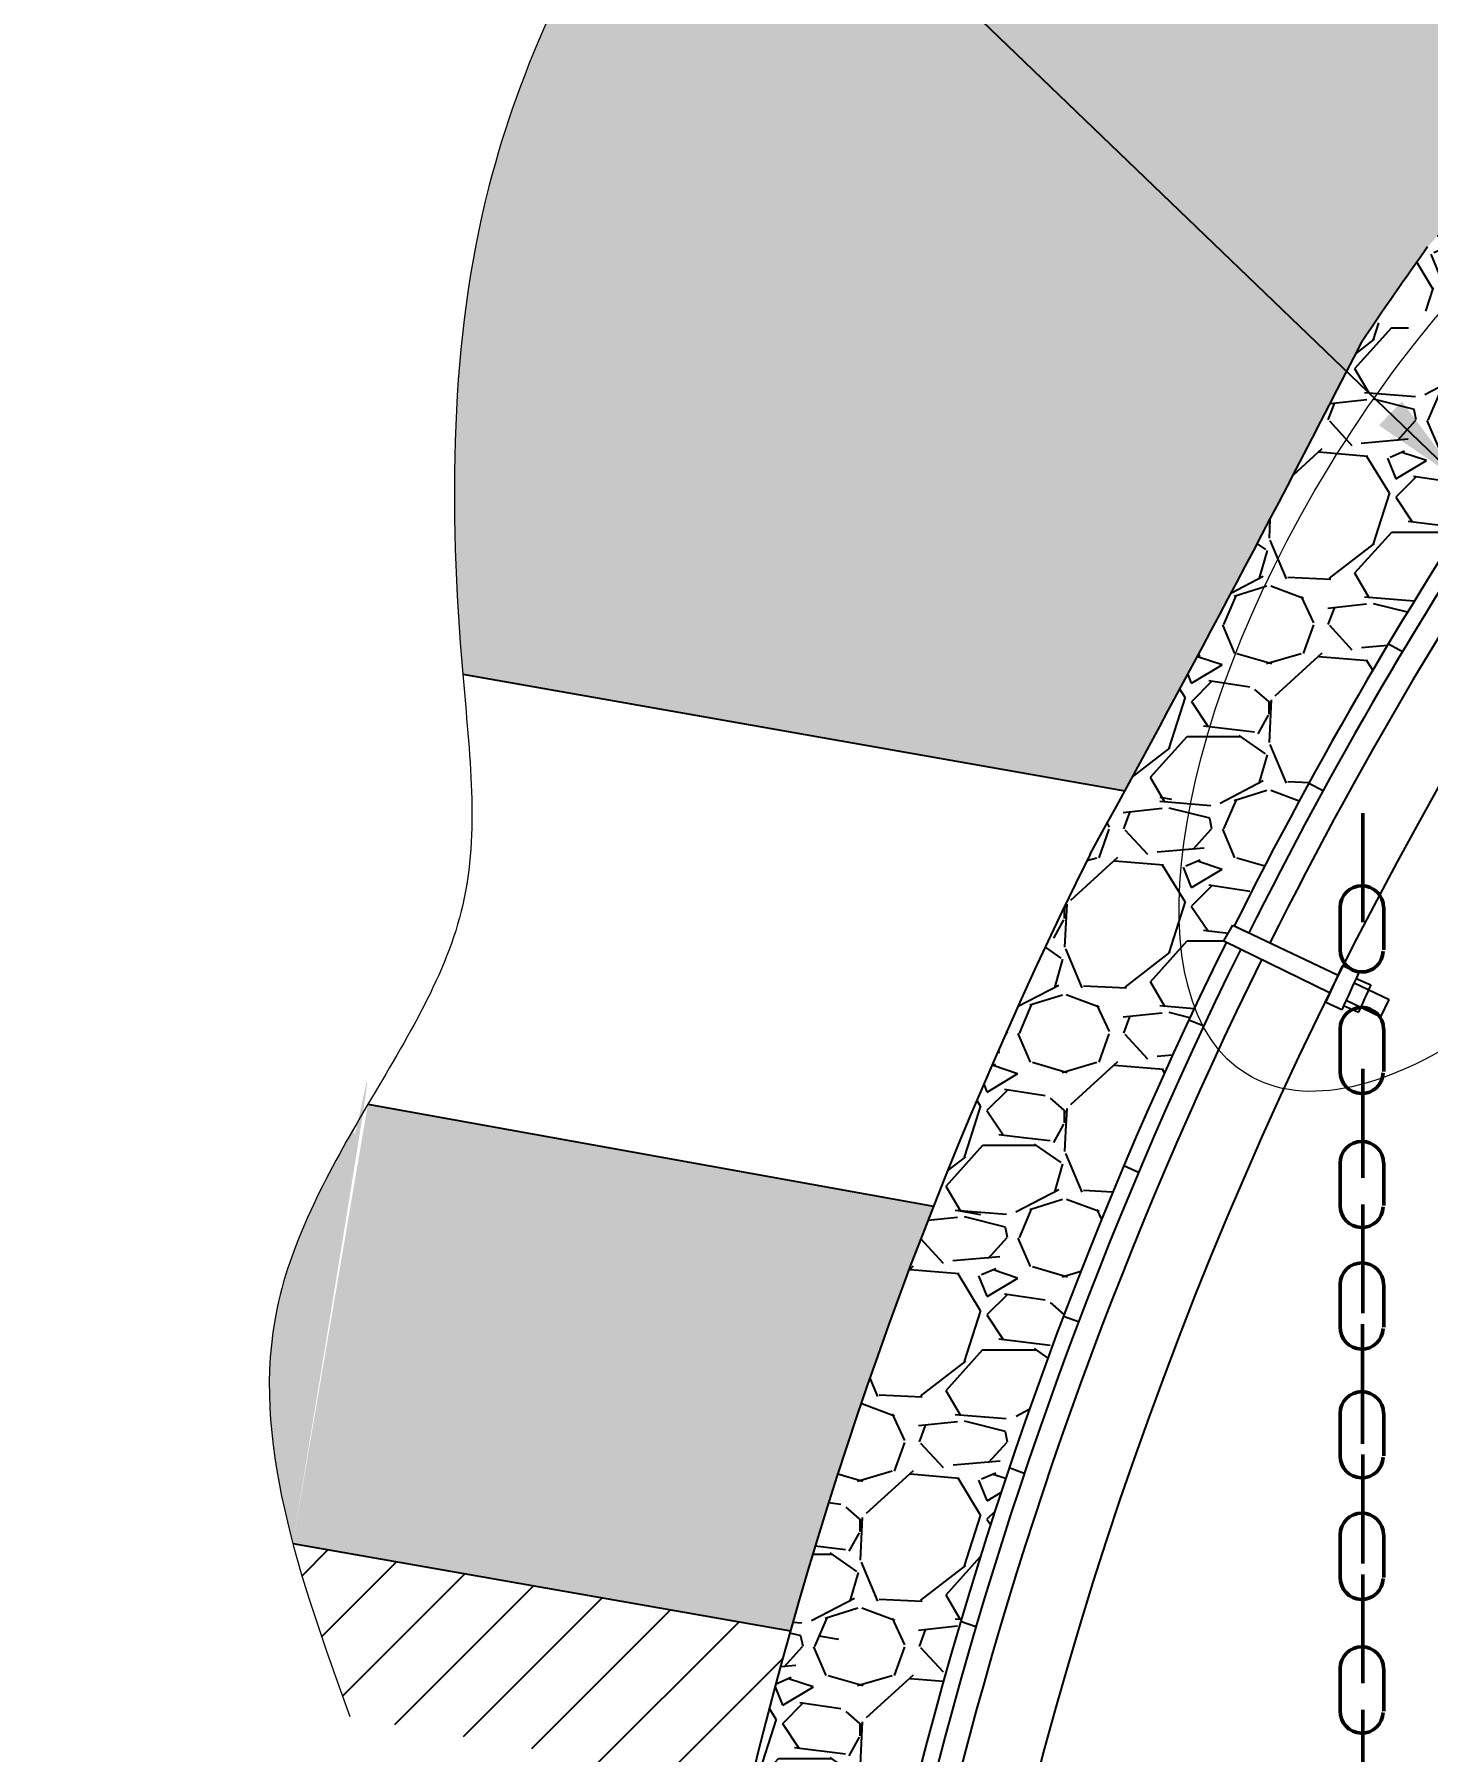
# Model space of a CAD drawing. Header units: millimetres. Extents: x -46762 to 161452, y -66984 to 31524.
# Drawn here: x -493 to 1238, y 11845 to 13979 of the extents above; entities that cross this region are included whole.
import ezdxf

# ---------------------------------------------------------------- set-up
doc = ezdxf.new("R2010")
doc.units = ezdxf.units.MM
doc.header["$LTSCALE"] = 0.5
doc.styles.get("Standard").update_dxf_attribs({"font": 'TIMES.TTF'})
doc.dimstyles.new('ISO-25', dxfattribs={"dimscale": 50, "dimtxt": 2.5, "dimasz": 2.5, "dimexe": 1.25, "dimexo": 0.625, "dimtad": 1, "dimdec": 0, "dimtxsty": 'Standard', "dimcen": 2.5, "dimadec": 0, "dimazin": 0, "dimtfac": 1, "dimtdec": 0, "dimtmove": 0, "dimatfit": 3, "dimfxl": 1, "dimarcsym": 0})
pattern_1 = [(228.0128, (2492.244949663251, 33310.20283600524), (-2032.001726589601, -2286.002808951258), [34.1721, -3383.05]), (184.9697, (2469.384949663252, 33284.80283600524), (3048.004930617913, 253.9982075387458), [58.6405, -5805.4]), (132.5104, (2410.964949663252, 33279.72283600524), (2539.998151833169, -2794.002729246041), [41.34819999999999, -4093.47]), (267.2737, (2311.904949663252, 33216.22283600524), (253.9988970828173, 5079.998365336643), [53.40049999999999, -5286.639999999999]), (292.8337, (2309.364949663252, 33162.88283600524), (-1270.003605550191, 3048.001733005111), [52.3634, -5183.98]), (357.2737, (2329.684949663251, 33114.62283600524), (-5079.998365336643, 253.9988970828175), [53.40049999999999, -5286.639999999999]), (37.6942, (2383.024949663251, 33112.08283600524), (-3302.002086123993, -2539.997735698489), [70.61939999999998, -6991.310000000001]), (72.2553, (2438.904949663252, 33155.26283600525), (1778.00355654672, 5588.00162060364), [66.672, -6600.53]), (121.4296, (2459.224949663252, 33218.76283600525), (-2032.000523526448, 3301.996115997269), [53.5813, -5304.55]), (175.2364, (2431.284949663252, 33264.48283600524), (2793.997805305446, -253.9976162721156), [61.17129999999994, -2997.389999999996]), (222.3974, (2370.324949663251, 33269.56283600524), (-3048.000091723971, -2793.996365063697), [79.1078, -7831.68]), (138.8141, (2563.364949663252, 33213.68283600525), (-1777.998867422474, 1523.997655712401), [27.0005, -2673.06]), (171.4692, (2543.044949663252, 33231.46283600524), (3301.99495955914, -508.0012800045699), [51.36819999999993, -5085.459999999992]), (225, (2492.244949663251, 33239.08283600524), (-5.329070518200751e-14, -253.9998268700197), [35.9209, -323.289]), (203.1986, (2474.464949663252, 33269.56283600524), (1270.004282559083, 508.0022274306265), [19.3441, -1915.06]), (291.8014, (2456.684949663251, 33261.94283600524), (-254.0001781894509, 762.0004908731864), [27.3566, -1340.48]), (30.9638, (2466.844949663251, 33236.54283600525), (761.9991954808227, 508.0003958660552), [44.43199999999994, -1436.629999999998]), (161.5651, (2504.944949663251, 33259.40283600525), (508.0002318180981, -253.9996222465077), [32.1287, -771.0899999999999]), (16.38950000000001, (2309.364949663252, 33261.94283600524), (2540.001401396935, 761.9984149967804), [45.00880000000001, -4455.88]), (70.3462, (2352.544949663252, 33274.64283600524), (-1015.997168867651, -2793.9960488545), [37.7599, -3738.219999999999]), (293.1986, (2504.944949663251, 33310.20283600524), (-508.0022274306264, 1270.004282559083), [38.688, -1895.72]), (343.6105, (2520.184949663251, 33274.64283600524), (-2540.001401396935, 761.9984149967811), [45.00879999999994, -4455.879999999992]), (339.444, (2309.364949663252, 33104.46283600524), (-1270.001576425591, 507.9993836050138), [43.4035, -2126.77]), (294.7751, (2350.004949663251, 33089.22283600524), (-1269.997040362684, 2793.998702615667), [36.36719999999993, -3600.359999999996]), (66.80140000000002, (2507.484949663252, 33056.20283600524), (508.0022274306268, 1270.004282559083), [38.688, -1895.72]), (17.35400000000001, (2522.724949663252, 33091.76283600525), (-3302.000178185996, -1015.998467560563), [42.57829999999999, -4215.239999999999]), (69.444, (2383.024949663251, 33056.20283600524), (-507.9993836050144, -1270.001576425591), [21.7018, -2148.48]), (101.3098999999999, (2492.244949663251, 33056.20283600524), (-253.9987462887348, 1015.996746090262), [12.95149999999999, -1282.199999999999]), (165.9638, (2489.704949663252, 33068.90283600525), (762.0005354697173, -253.9995604123641), [52.3634, -994.905]), (186.0090000000001, (2438.904949663252, 33081.60283600524), (2539.996254442795, 253.9994068547858), [48.5267, -4804.139999999999]), (303.6901, (2466.844949663251, 33213.68283600525), (-254.0000871307233, 507.999509923184), [36.6324, -879.178]), (353.1572, (2487.164949663251, 33183.20283600524), (4318.001785664343, -508.002275165484), [63.95569999999999, -6331.599999999999]), (60.94540000000001, (2550.664949663251, 33175.58283600524), (-1015.997636582909, -1777.995761083413), [26.1508, -2588.94]), (90, (2563.364949663252, 33198.44283600524), (-254, 254), [15.24, -238.76]), (120.2564, (2433.824949663251, 33089.22283600524), (1015.997846683611, -1777.999103247756), [35.2867, -3493.39]), (48.01279999999999, (2416.044949663252, 33119.70283600524), (2032.001726589601, 2286.002808951258), [68.3443, -3348.88]), (0, (2461.764949663251, 33170.50283600524), (254, 254), [66.04, -187.96]), (325.3048, (2527.804949663252, 33170.50283600524), (-2539.995599095369, 1778.000169048476), [40.161, -3975.93]), (254.0546, (2560.824949663251, 33147.64283600524), (-254.0006479701474, -1016.002420320363), [36.9829, -1812.17]), (207.646, (2550.664949663251, 33112.08283600524), (-4825.998304902272, -2540.001597472339), [60.2145, -5961.25]), (175.4261, (2497.324949663251, 33084.14283600524), (-3302.000760474751, 253.9987711219462), [63.70289999999994, -6306.579999999992]), (175.4261, (2497.324949663251, 33084.14283600524), (-3302.000760474751, 253.9987711219462), [63.70289999999994, -6306.579999999992])]

# ---------------------------------------------------------------- blocks, each defined once
blk = doc.blocks.new('*D30')
at = {"color": 0, "lineweight": -2}
for p, q in [((3195.122570418194, 14599.95567915281), (7828.431706068777, 14599.95567915281)), ((7765.931706068777, 14474.95567915281), (7765.931706068776, 10629.9544219104)), ((73.93132163557493, 10504.9544219104), (7828.431706068776, 10504.9544219104))]:
    blk.add_line(p, q, dxfattribs=at)
at = {"color": 0}
for points in [[(7745.098372735444, 14474.95567915281), (7786.76503940211, 14474.95567915281), (7765.931706068777, 14599.95567915281)], [(7745.098372735443, 10629.9544219104), (7786.765039402109, 10629.9544219104), (7765.931706068776, 10504.9544219104)]]:
    blk.add_solid(points, dxfattribs=at)
at = {"layer": 'Defpoints', "color": 0}
for p in [(3163.872570418194, 14599.95567915281), (42.68132163557493, 10504.9544219104), (7765.931706068776, 10504.9544219104)]:
    blk.add_point(p, dxfattribs=at)
at = {"color": 0, "lineweight": 15, "insert": (7670.919990135105, 12427.91675138723), "char_height": 125, "attachment_point": 5, "rotation": 90}
blk.add_mtext('4095', dxfattribs=at)

msp = doc.modelspace()

# ---------------------------------------------------------------- hatches: boundary and pattern name
h = msp.add_hatch(color=253)
h.paths.add_polyline_path([(952.6727813153138, 13206.83117484977), (478.7498968289165, 13106.14530928543), (861.8706656985669, 13038.59078086393, 0.00197155845620555)])
edge = h.paths.add_edge_path()
edge.add_arc((5746.979015775263, 10502.80369145009), 5535.848349553317, 145.22721042843, 146.0072399312542, ccw=False)
edge.add_line((1199.721606446183, 13660.02826416486), (239.8036724247886, 14180.84207734894))
edge.add_spline(control_points=[(239.8036724247904, 14180.84207734895), (166.6007557271805, 14055.7319704395), (23.18125722403056, 13745.48792133382), (21.681613118315, 13391.01478171511), (39.21260763732607, 13183.64759239737)], knot_values=[519.0802602181396, 519.0802602181396, 519.0802602181396, 519.0802602181396, 952.5836094876432, 1559.264631393856, 1559.264631393858, 1559.264631393858, 1559.264631393858], degree=3, periodic=0)
edge.add_line((39.21260763732607, 13183.64759239736), (478.7498968289156, 13106.14530928543))
edge.add_line((478.7498968289165, 13106.14530928543), (952.6727813153193, 13206.83117484977))
edge.add_arc((-20426.072400616, 24636.66867706196), 24242.3581955413, 331.8694552698571, 332.9123314790437)
edge = h.paths.add_edge_path()
edge.add_spline(control_points=[(1238.081597237569, 13714.57283296015), (1303.89992150627, 13788.16447489121), (1446.32181777301, 13947.40677268075), (1562.672549538065, 14125.72122064416), (1620.941564104667, 14224.83367885162)], knot_values=[0, 0, 0, 0, 295.5965164692155, 639.6306328541382, 639.6306328541382, 639.6306328541382, 639.6306328541382], degree=3, periodic=0)
edge.add_line((1620.941564104665, 14224.83367885162), (412.9508482764013, 14443.54066086314))
edge.add_spline(control_points=[(412.9508482764013, 14443.54066086314), (351.1130141264875, 14357.2591148448), (292.0387353851656, 14270.11631130317), (239.8036724247904, 14180.84207734895)], knot_values=[209.7473024049234, 209.7473024049234, 209.7473024049234, 209.7473024049234, 519.0802602181396, 519.0802602181396, 519.0802602181396, 519.0802602181396], degree=3, periodic=0)
edge.add_line((239.8036724247868, 14180.84207734894), (1199.721606446186, 13660.02826416486))
edge.add_arc((5746.979015775041, 10502.80369144976), 5535.848349553317, 144.5370420604359, 145.2272104284259, ccw=False)
h = msp.add_hatch()
h.set_pattern_fill('GRAVEL', color=256, scale=10, style=0)
h.set_pattern_definition([(228.0128, (-7867.962498811232, 33310.20283600524), (-2032.001726589601, -2286.002808951258), [34.1721, -3383.05]), (184.9697, (-7890.822498811225, 33284.80283600524), (3048.004930617913, 253.9982075387458), [58.6405, -5805.4]), (132.5104, (-7949.242498811231, 33279.72283600524), (2539.998151833169, -2794.002729246041), [41.34819999999999, -4093.47]), (267.2737, (-8048.302498811228, 33216.22283600524), (253.9988970828173, 5079.998365336643), [53.40049999999999, -5286.639999999999]), (292.8337, (-8050.842498811229, 33162.88283600524), (-1270.003605550191, 3048.001733005111), [52.3634, -5183.98]), (357.2737, (-8030.52249881123, 33114.62283600524), (-5079.998365336643, 253.9988970828175), [53.40049999999999, -5286.639999999999]), (37.6942, (-7977.182498811226, 33112.08283600524), (-3302.002086123993, -2539.997735698489), [70.61939999999998, -6991.310000000001]), (72.2553, (-7921.302498811228, 33155.26283600525), (1778.00355654672, 5588.00162060364), [66.672, -6600.53]), (121.4296, (-7900.982498811229, 33218.76283600525), (-2032.000523526448, 3301.996115997269), [53.5813, -5304.55]), (175.2364, (-7928.922498811231, 33264.48283600524), (2793.997805305446, -253.9976162721156), [61.17129999999995, -2997.389999999997]), (222.3974, (-7989.88249881123, 33269.56283600524), (-3048.000091723971, -2793.996365063697), [79.1078, -7831.68]), (138.8141, (-7796.842498811229, 33213.68283600525), (-1777.998867422474, 1523.997655712401), [27.0005, -2673.06]), (171.4692, (-7817.162498811229, 33231.46283600524), (3301.99495955914, -508.0012800045699), [51.36819999999994, -5085.459999999993]), (225, (-7867.962498811232, 33239.08283600524), (-5.329070518200751e-14, -253.9998268700197), [35.9209, -323.289]), (203.1986, (-7885.742498811231, 33269.56283600524), (1270.004282559083, 508.0022274306265), [19.3441, -1915.06]), (291.8014, (-7903.52249881123, 33261.94283600524), (-254.0001781894509, 762.0004908731864), [27.3566, -1340.48]), (30.9638, (-7893.362498811226, 33236.54283600525), (761.9991954808227, 508.0003958660552), [44.43199999999995, -1436.629999999998]), (161.5651, (-7855.262498811227, 33259.40283600525), (508.0002318180981, -253.9996222465077), [32.1287, -771.0899999999999]), (16.38950000000001, (-8050.842498811229, 33261.94283600524), (2540.001401396935, 761.9984149967804), [45.00880000000001, -4455.88]), (70.3462, (-8007.662498811229, 33274.64283600524), (-1015.997168867651, -2793.9960488545), [37.7599, -3738.219999999999]), (293.1986, (-7855.262498811227, 33310.20283600524), (-508.0022274306264, 1270.004282559083), [38.688, -1895.72]), (343.6105, (-7840.02249881123, 33274.64283600524), (-2540.001401396935, 761.9984149967811), [45.00879999999995, -4455.879999999993]), (339.444, (-8050.842498811229, 33104.46283600524), (-1270.001576425591, 507.9993836050138), [43.4035, -2126.77]), (294.7751, (-8010.20249881123, 33089.22283600524), (-1269.997040362684, 2793.998702615667), [36.36719999999994, -3600.359999999996]), (66.80140000000002, (-7852.722498811227, 33056.20283600524), (508.0022274306268, 1270.004282559083), [38.688, -1895.72]), (17.35400000000001, (-7837.482498811229, 33091.76283600525), (-3302.000178185996, -1015.998467560563), [42.57829999999999, -4215.239999999999]), (69.444, (-7977.182498811226, 33056.20283600524), (-507.9993836050144, -1270.001576425591), [21.7018, -2148.48]), (101.3098999999999, (-7867.962498811232, 33056.20283600524), (-253.9987462887348, 1015.996746090262), [12.95149999999999, -1282.199999999999]), (165.9638, (-7870.502498811225, 33068.90283600525), (762.0005354697173, -253.9995604123641), [52.3634, -994.905]), (186.0090000000001, (-7921.302498811228, 33081.60283600524), (2539.996254442795, 253.9994068547858), [48.5267, -4804.139999999999]), (303.6901, (-7893.362498811226, 33213.68283600525), (-254.0000871307233, 507.999509923184), [36.6324, -879.178]), (353.1572, (-7873.042498811226, 33183.20283600524), (4318.001785664343, -508.002275165484), [63.95569999999999, -6331.599999999999]), (60.94540000000001, (-7809.542498811226, 33175.58283600524), (-1015.997636582909, -1777.995761083413), [26.1508, -2588.94]), (90, (-7796.842498811229, 33198.44283600524), (-254, 254), [15.24, -238.76]), (120.2564, (-7926.38249881123, 33089.22283600524), (1015.997846683611, -1777.999103247756), [35.2867, -3493.39]), (48.01279999999999, (-7944.162498811229, 33119.70283600524), (2032.001726589601, 2286.002808951258), [68.3443, -3348.88]), (0, (-7898.442498811228, 33170.50283600524), (254, 254), [66.04, -187.96]), (325.3048, (-7832.402498811227, 33170.50283600524), (-2539.995599095369, 1778.000169048476), [40.161, -3975.93]), (254.0546, (-7799.38249881123, 33147.64283600524), (-254.0006479701474, -1016.002420320363), [36.9829, -1812.17]), (207.646, (-7809.542498811226, 33112.08283600524), (-4825.998304902272, -2540.001597472339), [60.2145, -5961.25]), (175.4261, (-7862.88249881123, 33084.14283600524), (-3302.000760474751, 253.9987711219462), [63.70289999999994, -6306.579999999993]), (175.4261, (-7862.88249881123, 33084.14283600524), (-3302.000760474751, 253.9987711219462), [63.70289999999994, -6306.579999999993])])
h.paths.add_polyline_path([(1445.924681611312, 13660.68232363859), (1208.903130275981, 13673.21126882907, 0.0009239391909773347), (1197.217096904469, 13656.4180354759), (1372.37432341887, 13557.93732314538, -0.001321726527932246), (1387.126547135649, 13578.892677287), (1380.613143587421, 13584.04436368201), (1395.50155969259, 13602.86815357352), (1400.978713923438, 13598.53607423504, -0.003596029622784338)])
edge = h.paths.add_edge_path()
edge.add_spline(control_points=[(1318.858636378482, 13805.60512483487), (1292.190761653712, 13775.07243238242), (1265.136179445641, 13744.82263267128), (1238.081597237569, 13714.57283296015)], knot_values=[0, 0, 0, 0, 121.5047685290146, 121.5047685290146, 121.5047685290146, 121.5047685290146], degree=3, periodic=0)
edge.add_arc((5746.979015774974, 10502.80369144968), 5535.848349553316, 144.5370420604349, 145.0609358463167)
edge.add_line((1208.903130275981, 13673.21126882907), (1445.924681611314, 13660.68232363859))
edge.add_arc((5743.872570413905, 10504.95567915542), 5332.069645978349, 143.3979054453837, 143.7123835294459, ccw=False)
edge.add_line((1463.310100965266, 13684.22472324581), (1318.858636378482, 13805.60512483486))
edge = h.paths.add_edge_path()
edge.add_arc((1588.072173902443, 13785.27913420631), 60, 89.3629587176826, 180, ccw=False)
edge.add_line((1588.739268228695, 13845.2754256347), (1593.511516235951, 13851.44373157612))
edge.add_line((1593.511516235951, 13851.44373157612), (1593.181325832526, 13851.64992708622))
edge.add_arc((5605.061985087877, 10629.02859593209), 5145.918253151401, 141.0118087415262, 141.226149402437, ccw=False)
edge.add_line((1605.265036317996, 13866.63558825341), (1379.785935776747, 13876.99557655784))
edge.add_spline(control_points=[(1379.785935776779, 13876.99557655788), (1359.826385480575, 13852.94304919628), (1339.457877023951, 13829.18969187942), (1318.858636378482, 13805.60512483487)], knot_values=[121.5047685290146, 121.5047685290146, 121.5047685290146, 121.5047685290146, 215.3594904494179, 215.3594904494179, 215.3594904494179, 215.3594904494179], degree=3, periodic=0)
edge.add_line((1318.85863637848, 13805.60512483487), (1463.310100965262, 13684.22472324581))
edge.add_arc((5743.872570413872, 10504.95567915538), 5332.069645978351, 142.6414149835948, 143.3979054453831, ccw=False)
edge.add_line((1505.658664013805, 13740.46330442236), (1499.369901126052, 13745.43731439586))
edge.add_line((1499.369901126052, 13745.43731439586), (1514.258317231219, 13764.26110428737))
edge.add_line((1514.258317231219, 13764.26110428737), (1521.580248359765, 13758.46992419221))
edge.add_line((1521.580248359765, 13758.46992419221), (1530.165910274209, 13769.56720776117))
edge.add_arc((1588.072173902443, 13785.27913420631), 60, 179.9999999999965, 195.180779634453, ccw=False)
edge = h.paths.add_edge_path()
edge.add_spline(control_points=[(1466.780931045456, 13988.29061158171), (1454.737763253373, 13971.83403642395), (1426.432348520852, 13934.22888674762), (1396.849488080714, 13897.55824217838), (1379.785935776779, 13876.99557655788)], knot_values=[215.3594904494179, 215.3594904494179, 215.3594904494179, 215.3594904494179, 276.7084490378031, 356.9454750576008, 356.9454750576008, 356.9454750576008, 356.9454750576008], degree=3, periodic=0)
edge.add_line((1379.785935776745, 13876.99557655784), (1605.265036318, 13866.63558825341))
edge.add_line((1605.265036318, 13866.63558825341), (1466.780931045456, 13988.2906115817))
edge = h.paths.add_edge_path()
edge.add_line((1733.804477336982, 14019.28521996499), (1519.349322144042, 14063.11166245918))
edge.add_spline(control_points=[(1519.349322144046, 14063.11166245918), (1502.280461714767, 14037.83799213847), (1484.778042196003, 14012.88304584691), (1466.780931045456, 13988.29061158171)], knot_values=[356.9454750576008, 356.9454750576008, 356.9454750576008, 356.9454750576008, 448.6243460778564, 448.6243460778564, 448.6243460778564, 448.6243460778564], degree=3, periodic=0)
edge.add_line((1466.780931045452, 13988.29061158171), (1605.265036317995, 13866.63558825341))
edge.add_arc((5605.061985087637, 10629.0285959318), 5145.9182531514, 138.7897218785304, 141.0118087415221, ccw=False)
edge = h.paths.add_edge_path()
edge.add_line((1918.861114471243, 14191.06084391035), (1730.65662562975, 14422.82763518555))
edge.add_spline(control_points=[(1730.656625629746, 14422.82763518555), (1725.676459271157, 14413.36000169431), (1660.109731770988, 14289.80846418614), (1590.890333633562, 14169.04163630177), (1519.349322144046, 14063.11166245918)], knot_values=[448.6243460778564, 448.6243460778564, 448.6243460778564, 448.6243460778564, 480.45163354251, 864.7068796487631, 864.7068796487631, 864.7068796487631, 864.7068796487631], degree=3, periodic=0)
edge.add_line((1519.349322144042, 14063.11166245918), (1756.392672247985, 14014.66905569315))
edge.add_arc((5743.872570417883, 10504.95567915302), 5312.069645982981, 136.0594745769379, 138.6463032154342, ccw=False)
h = msp.add_hatch()
h.set_pattern_fill('GRAVEL', color=256, scale=10, style=0)
h.set_pattern_definition(pattern_1)
h.paths.add_polyline_path([(987.9681499180588, 12850.84189614364), (985.0107554162114, 12852.28978284032), (995.8655579860242, 12871.57085839558), (997.793993719808, 12870.65793087531, -0.004055490734150025), (1036.792884178316, 12947.33358344776), (870.3178564823847, 13054.10881758821, -0.00110750703185517), (818.7980074215466, 12959.87921134759, 0.01818127256657869), (653.456025465417, 12595.57003834757), (885.4178503082458, 12630.33252400683, -0.01146620267177319)])
h.paths.add_polyline_path([(1347.142345670754, 13469.84561484902), (1339.622680080976, 13474.91642422036), (1323.040631335934, 13486.09835873176, -0.005816472557248644), (1387.126547135651, 13578.892677287), (1380.613143587421, 13584.04436368201), (1382.962746169618, 13587.01502389351), (1172.770880411861, 13620.85386481604, 0.001256160446216602), (1157.161611779875, 13597.83085566582, -0.006339843144477704), (870.3178564823811, 13054.10881758822), (1036.79288417832, 12947.33358344776, -0.02867384274971081)])
h = msp.add_hatch(color=253)
edge = h.paths.add_edge_path()
edge.add_line((565.0458189533147, 12365.80561354085), (113.0428500165663, 12614.57253367983))
edge.add_line((113.0428500165654, 12614.57253367983), (-78.63010236249193, 12649.08488775761))
edge.add_spline(control_points=[(-78.63010236249283, 12649.0848877576), (-127.0133626040079, 12566.88206346164), (-223.2598327471733, 12391.92581168744), (-198.4612486058886, 12203.24097800339), (-171.8929730569216, 12103.46687674962)], knot_values=[2120.409919884904, 2120.409919884904, 2120.409919884904, 2120.409919884906, 2397.540508706934, 2698.460085590884, 2698.460085590884, 2698.460085590884, 2698.460085590884], degree=3, periodic=0)
edge.add_line((-171.8929730569216, 12103.46687674962), (446.4073468605902, 11994.87890039544))
edge.add_arc((5743.872570418187, 10504.95567915281), 5503.000000000015, 160.235681913921, 164.2912506453721, ccw=False)
h.paths.add_polyline_path([(624.0779679181669, 12522.55629082299), (113.0428500165654, 12614.57253367983), (565.0458189533128, 12365.80561354085, -0.007609834099623854)])
h = msp.add_hatch()
h.set_pattern_fill('GRAVEL', color=256, scale=10, style=0)
h.set_pattern_definition(pattern_1)
h.paths.add_polyline_path([(447.8231778509416, 10776.37754910476), (242.6969724311894, 10646.64562273572, 0.006437741294227884), (240.8725704181761, 10504.95567915283), (440.8725704181797, 10504.95567915283, -0.01280196819849624)])
h.paths.add_polyline_path([(473.5633724851214, 11092.87570618221), (272.36829446099, 11092.87570618221, 0.02032528713153107), (242.6969724311912, 10646.64562273572), (447.8231778509416, 10776.37754910476, -0.01497333235781387)])
h.paths.add_polyline_path([(572.6604309133763, 11679.84886929319), (352.4024503897053, 11607.25280100346, 0.0236624459613123), (272.3682944609918, 11092.87570618221), (473.5633724851232, 11092.87570618221, -0.02808547448784647)])
h.paths.add_polyline_path([(632.0795189677756, 11916.11860353236), (440.9715460574535, 11975.4146979065, 0.01720778511888047), (352.4024503897035, 11607.25280100346), (572.6604309133781, 11679.84886929319, -0.01148684429453077)])
h.paths.add_polyline_path([(885.4178503082458, 12630.33252400683), (653.4560254654189, 12595.57003834757, 0.0298078224011074), (440.9715460574571, 11975.4146979065), (632.0795189677756, 11916.11860353236, -0.03577142876352878)])
h = msp.add_hatch()
h.set_pattern_fill('JIS_WOOD', color=256, scale=100, style=0)
h.set_pattern_definition([(45, (-8067.316309185966, 33056.20283600524), (-49.99999991609842, 49.99999991609842), [])])
h.paths.add_polyline_path([(264.6168134009513, 11015.60756566026), (63.78070049156486, 11015.60756566026, 0.02241900674453841), (40.87257041817793, 10504.95567915283), (240.8725704181761, 10504.95567915283, -0.02323639976096861)])
h.paths.add_polyline_path([(301.5684495872447, 11320.02307292262), (112.7005511366242, 11407.23650531535, 0.01730627310291265), (63.78070049156486, 11015.60756566026), (264.6168134009513, 11015.60756566026, -0.01393374246195674)])
h.paths.add_polyline_path([(420.9015416264465, 11901.0174351808), (154.5539636179346, 11843.25520389501), (198.2675634104053, 11835.54731682771, 0.01915371838814532), (112.700551136626, 11407.23650531535), (301.5684495872465, 11320.02307292262, -0.02696502902884503)])
edge = h.paths.add_edge_path()
edge.add_line((446.4073468605875, 11994.87890039544), (-171.8929730569234, 12103.46687674963))
edge.add_spline(control_points=[(-171.8929730569216, 12103.46687674962), (-152.937796373104, 12032.28289214178), (-127.0301602714717, 11960.31037958328), (-101.1225241698394, 11888.33786702478)], knot_values=[2698.460085590884, 2698.460085590884, 2698.460085590884, 2698.460085590884, 2913.1516163582, 2913.1516163582, 2913.1516163582, 2913.1516163582], degree=3, periodic=0)
edge.add_line((-101.1225241698394, 11888.33786702478), (154.5539636179401, 11843.25520389502))
edge.add_line((154.5539636179401, 11843.25520389502), (420.9015416264447, 11901.0174351808))
edge.add_arc((5743.872570418205, 10504.95567915289), 5503.000000000014, 164.2912506453729, 165.3039634338456, ccw=False)

# ---------------------------------------------------------------- linework, layer by layer
for p, q in [((1189.343897006605, 13221.21736814228), (1206.97370943973, 13211.73193980913)), ((39.21260763732607, 13183.64759239737), (861.8706656985687, 13038.59078086393)), ((1090.386727624676, 13047.96148152932), (1108.336443417817, 13039.10125809547)), ((905.2521554277173, 13030.94145376136), (919.7687684666143, 13028.3817832141)), ((985.0107554162114, 12852.28978284032), (995.8655579859605, 12871.57085839546)), ((995.8655579860042, 12871.57085839545), (1126.829564810074, 12809.57208712026)), ((997.7939937198062, 12870.6579308753), (1015.874442380975, 12862.09858981326)), ((985.0107554162114, 12852.28978284032), (1116.894683158849, 12787.72180438321)), ((1111.372204458026, 12775.45801154616), (1132.377478107852, 12821.07355037143)), ((1152.138605447313, 12811.9738466721), (1132.15549708752, 12821.17576931253)), ((1149.181136114565, 12805.61371624953), (1167.540764296175, 12797.59520694922)), ((1146.715667386839, 12800.15794383683), (1190.32936591752, 12779.51108226594)), ((1131.443923755383, 12766.45100957838), (1111.372204458026, 12775.45801154616)), ((1133.579943303854, 12771.69286414451), (1151.9939211851, 12763.38738622164)), ((1136.782217115384, 12778.30698348012), (1180.060273697241, 12757.8190158597)), ((1180.060273697241, 12757.8190158597), (1190.32936591752, 12779.51108226594)), ((959.8883866956003, 12746.29106902474), (941.3249970200432, 12753.81001086213)), ((-78.63010236249283, 12649.08488775761), (624.0779679181705, 12522.55629082299)), ((878.8292115718104, 12564.43185443257), (860.6317573247889, 12572.74874455832)), ((654.6894393695184, 12517.04443362844), (682.4612659743525, 12512.04387877041)), ((804.371573905386, 12378.83371826027), (785.5308636781647, 12385.55572148043)), ((736.9381894647886, 12190.39244890331), (718.0984974918829, 12197.11523661243)), ((-171.8929730569216, 12103.46687674962), (446.4073468605875, 11994.87890039544)), ((676.6927288700117, 11999.53838124994), (657.8266989910753, 12006.27056742222)), ((481.6510420580507, 11988.66448603226), (505.9672061613546, 11984.37689023352))]:
    msp.add_line(p, q)
at = {"linetype": 'Continuous', "lineweight": 50}
for p, q in [((1157.372263899973, 13010.67671954108), (1157.372263899973, 12875.49970767037)), ((1157.372263899973, 12693.02978762392), (1157.372263899973, 12557.85277575322)), ((1157.372263899973, 12524.75120125865), (1157.372263899973, 12389.57418938794)), ((1157.372263899973, 12213.71873999716), (1157.372263899973, 12078.54172812645)), ((1157.372263899973, 12064.82790601437), (1157.372263899973, 11929.65089414366)), ((1157.372263899973, 11896.54931964909), (1157.372263899973, 11761.37230777838))]:
    msp.add_line(p, q, dxfattribs=at)
at = {"lineweight": 50}
for p, q in [((1129.5447391011814, 12840.85974482596), (1129.5447391011814, 12893.74854950657)), ((1183.614479436421, 12840.85974482596), (1183.614479436421, 12893.74854950657)), ((1129.5447391011814, 12689.81700487505), (1129.5447391011814, 12742.70580955567)), ((1183.614479436421, 12689.81700487505), (1183.614479436421, 12742.70580955567)), ((1129.5447391011814, 12523.2128129088), (1129.5447391011814, 12576.10161758941)), ((1183.614479436421, 12523.2128129088), (1183.614479436421, 12576.10161758941)), ((1129.5447391011814, 12372.17007295789), (1129.5447391011814, 12425.05887763851)), ((1183.614479436421, 12372.17007295789), (1183.614479436421, 12425.05887763851)), ((1157.124706794364, 12375.8100658528), (1157.124706794364, 12227.00210701978)), ((1129.5447391011814, 12212.18035164732), (1129.5447391011814, 12265.06915632793)), ((1183.614479436421, 12212.18035164732), (1183.614479436421, 12265.06915632793)), ((1129.5447391011814, 12061.13761169641), (1129.5447391011814, 12114.02641637702)), ((1183.614479436421, 12061.13761169641), (1183.614479436421, 12114.02641637702)), ((1129.5447391011814, 11895.01093129925), (1129.5447391011814, 11947.89973597986)), ((1183.614479436421, 11895.01093129925), (1183.614479436421, 11947.89973597986))]:
    msp.add_line(p, q, dxfattribs=at)
for centre, radius, start, end in [((5743.872570418213, 10504.95567915283), 5160.000000000036, 141.4330000000055, 180), ((5746.979015775075, 10502.80369144992), 5535.848349553259, 144.5370420604375, 146.0072399312513), ((-20426.07240061595, 24636.66867706209), 24242.3581955413, 331.2055441146163, 332.9123314790434), ((5743.872570418213, 10504.95567915283), 5254.000000000036, 144.8414308014659, 153.4950217459102), ((5743.872570418421, 10504.95567915271), 5303.00000000027, 146.0066467098958, 153.5058521797407), ((5743.872570418093, 10504.95567915289), 5282.999999999904, 146.0066467098953, 153.5014558654861), ((5743.872570418192, 10504.95567915283), 5503.000000000015, 153.5058521797407, 180), ((5743.872570418213, 10504.95567915283), 5303.000000000036, 153.7448282989726, 180), ((5743.872570418213, 10504.95567915283), 5283.000000000036, 153.7441860859024, 178.8318809340232), ((5743.872570418213, 10504.95567915283), 5254.000000000036, 153.7432461922454, 178.6636547894053), ((5819.102730568145, 10662.90664092081), 5138.000000000036, 155.2746363242278, 155.832274161077), ((5819.102730568145, 10662.90664092081), 5118.000000000036, 155.3487268169121, 155.7693780015076)]:
    msp.add_arc(centre, radius, start, end)
at = {"linetype": 'Continuous', "lineweight": 50}
for centre, radius, start, end in [((1156.247875044037, 12893.68828997883), 26.9764771566993, 0, 180), ((1156.163948049174, 12840.19435852502), 26.67062993197621, 178.1300511364117, 358.1300511364117), ((1156.247875044037, 12742.64555002792), 26.9764771566993, 0, 180), ((1156.163948049174, 12689.15161857411), 26.67062993197621, 178.1300511364117, 358.1300511364117), ((1156.247875044037, 12576.04135806167), 26.9764771566993, 0, 180), ((1156.163948049174, 12522.54742660786), 26.67062993197621, 178.1300511364117, 358.1300511364117), ((1156.247875044037, 12424.99861811076), 26.9764771566993, 0, 180), ((1156.163948049174, 12371.50468665695), 26.67062993197621, 178.1300511364117, 358.1300511364117), ((1156.247875044037, 12265.00889680019), 26.9764771566993, 0, 180), ((1156.163948049174, 12211.51496534638), 26.67062993197621, 178.1300511364117, 358.1300511364117), ((1156.247875044037, 12113.96615684928), 26.9764771566993, 0, 180), ((1156.163948049174, 12060.47222539547), 26.67062993197621, 178.1300511364117, 358.1300511364117), ((1156.247875044037, 11947.83947645212), 26.9764771566993, 0, 180), ((1156.163948049174, 11894.3455449983), 26.67062993197621, 178.1300511364117, 358.1300511364117)]:
    msp.add_arc(centre, radius, start, end, dxfattribs=at)
at = {"lineweight": 15}
msp.add_ellipse((1377.121077023912, 13281.53036989414), major_axis=(363.4817978754872, 595.1714461106458), ratio=0.4394931850592285, dxfattribs=at)
msp.add_spline([(541.2819299610019, 14618.26173015499), (71.70826859000408, 13789.45770650939), (39.21260763732607, 13183.64759239737), (39.21260763732607, 12896.99665227276), (-78.63010236249283, 12649.08488775761), (-191.4771398327193, 12395.97046818607), (-101.1225241698394, 11888.33786702478)], degree=3, dxfattribs=at)

# ---------------------------------------------------------------- dimensions: what is measured, and where the dimension line sits
dim = msp.add_linear_dim(base=(7765.931706068776, 10504.9544219104), p1=(3163.872570418194, 14599.95567915281), p2=(42.68132163557493, 10504.9544219104), angle=90, dimstyle='ISO-25', dxfattribs=at)
dim.commit()
dim.dimension.update_dxf_attribs({"geometry": '*D30', "text_midpoint": (7765.931706068774, 12427.91675138723), "dimtype": 160})

# ---------------------------------------------------------------- leaders
at = {"lineweight": 15, "annotation_type": 0, "has_hookline": 1, "hookline_direction": 0, "text_width": 1478.550829127613}
msp.add_leader([(1281.956417295383, 13421.04993924411), (-493.0616221345845, 15126.9875082068), (-127.4252673204755, 15126.9875082068)], dimstyle='ISO-25', override={"dimgap": 0.625, "dimtad": 0}, dxfattribs=at)

doc.saveas('drawing.dxf')
